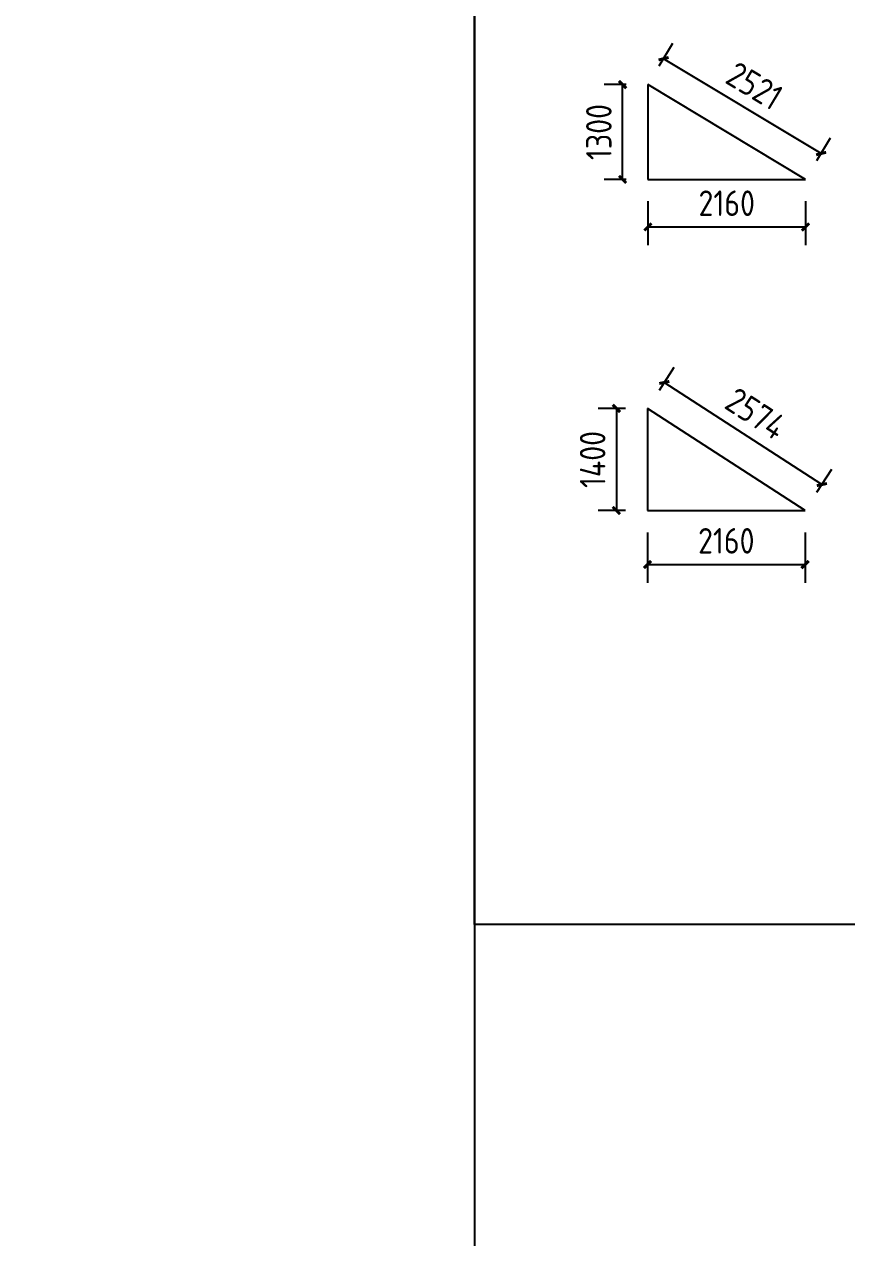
# Model space of a CAD drawing. Extents: x 102162 to 621267, y -39398 to 328893.
# Drawn here: x 363292 to 374566, y 81877 to 98508 of the extents above; entities that cross this region are included whole.
import ezdxf

# ---------------------------------------------------------------- set-up
doc = ezdxf.new("R2010")
doc.units = 0
doc.header["$LTSCALE"] = 1000
doc.header["$MEASUREMENT"] = 0
doc.styles.get("Standard").update_dxf_attribs({"font": 'gbenor.shx', "bigfont": 'gbcbig.shx'})
doc.dimstyles.get("Standard").update_dxf_attribs({"dimscale": 100, "dimtxt": 3.5, "dimasz": 1, "dimexe": 2.5, "dimexo": 3, "dimgap": 1.5, "dimtad": 1, "dimdec": 0, "dimzin": 0, "dimdsep": 46, "dimtxsty": 'Standard', "dimblk": 'ARCHTICK', "dimcen": 0.09, "dimadec": 0, "dimazin": 0, "dimtfac": 1, "dimtdec": 0, "dimtix": 1, "dimtmove": 2, "dimatfit": 3, "dimfxl": 1, "dimtolj": 1, "dimtzin": 0, "dimarcsym": 0})

# ---------------------------------------------------------------- blocks, each defined once
blk = doc.blocks.new('_ArchTick')
at = {"color": 0, "linetype": 'ByBlock', "const_width": 0.4}
blk.add_lwpolyline([(-0.5, -0.5), (0.5, 0.5)], dxfattribs=at)
blk = doc.blocks.new('*D3171')
at = {"color": 0, "lineweight": -2}
for p, q in [((371541, 97681), (371243, 97681)), ((371493, 96381), (371493, 97681)), ((371541, 96381), (371243, 96381))]:
    blk.add_line(p, q, dxfattribs=at)
at = {"layer": 'Defpoints', "color": 0}
for p in [(371493, 97681), (371841, 97681), (371841, 96381)]:
    blk.add_point(p, dxfattribs=at)
at = {"color": 0, "lineweight": -2, "xscale": 100, "yscale": 100, "zscale": 100}
for p, rotation in [((371493, 97681), 90), ((371493, 96381), 270)]:
    blk.add_blockref('_ArchTick', p, dxfattribs=dict(at, rotation=rotation))
at = {"color": 0, "insert": (371168, 97031), "char_height": 350, "attachment_point": 5, "rotation": 90}
blk.add_mtext('\\A1;1300', dxfattribs=at)
blk = doc.blocks.new('*D3172')
at = {"color": 0, "lineweight": -2}
for p, q in [((371841, 96081), (371841, 95480)), ((374001, 96081), (374001, 95480)), ((371841, 95730), (374001, 95730))]:
    blk.add_line(p, q, dxfattribs=at)
at = {"layer": 'Defpoints', "color": 0}
for p in [(371841, 96381), (374001, 96381), (374001, 95730)]:
    blk.add_point(p, dxfattribs=at)
at = {"color": 0, "lineweight": -2, "xscale": 100, "yscale": 100, "zscale": 100, "rotation": 180}
blk.add_blockref('_ArchTick', (371841, 95730), dxfattribs=at)
at = {"color": 0, "lineweight": -2, "xscale": 100, "yscale": 100, "zscale": 100}
blk.add_blockref('_ArchTick', (374001, 95730), dxfattribs=at)
at = {"color": 0, "insert": (372921, 96055), "char_height": 350, "attachment_point": 5}
blk.add_mtext('\\A1;2160', dxfattribs=at)
blk = doc.blocks.new('*D3173')
at = {"color": 0, "lineweight": -2}
for p, q in [((371996, 97939), (372184, 98250)), ((374215, 96736), (372055, 98036)), ((374156, 96639), (374344, 96950))]:
    blk.add_line(p, q, dxfattribs=at)
at = {"layer": 'Defpoints', "color": 0}
for p in [(372055, 98036), (371841, 97681), (374001, 96381)]:
    blk.add_point(p, dxfattribs=at)
at = {"color": 0, "lineweight": -2, "xscale": 100, "yscale": 100, "zscale": 100}
for p, rotation in [((372055, 98036), 148.9582900745114), ((374215, 96736), 328.9582900745114)]:
    blk.add_blockref('_ArchTick', p, dxfattribs=dict(at, rotation=rotation))
at = {"color": 0, "insert": (373302, 97665), "char_height": 350, "attachment_point": 5, "rotation": 328.9583}
blk.add_mtext('\\A1;2521', dxfattribs=at)
blk = doc.blocks.new('*D3174')
at = {"color": 0, "lineweight": -2}
for p, q in [((371535, 93243), (371158, 93243)), ((371408, 93243), (371408, 91843)), ((371535, 91843), (371158, 91843))]:
    blk.add_line(p, q, dxfattribs=at)
at = {"layer": 'Defpoints', "color": 0}
for p in [(371835, 93243), (371408, 91843), (371835, 91843)]:
    blk.add_point(p, dxfattribs=at)
at = {"color": 0, "lineweight": -2, "xscale": 100, "yscale": 100, "zscale": 100}
for p, rotation in [((371408, 93243), 90), ((371408, 91843), 270)]:
    blk.add_blockref('_ArchTick', p, dxfattribs=dict(at, rotation=rotation))
at = {"color": 0, "insert": (371083, 92543), "char_height": 350, "attachment_point": 5, "rotation": 90}
blk.add_mtext('\\A1;1400', dxfattribs=at)
blk = doc.blocks.new('*D3175')
at = {"color": 0, "lineweight": -2}
for p, q in [((371835, 91543), (371835, 90853)), ((373995, 91543), (373995, 90853)), ((371835, 91103), (373995, 91103))]:
    blk.add_line(p, q, dxfattribs=at)
at = {"layer": 'Defpoints', "color": 0}
for p in [(371835, 91843), (373995, 91843), (373995, 91103)]:
    blk.add_point(p, dxfattribs=at)
at = {"color": 0, "lineweight": -2, "xscale": 100, "yscale": 100, "zscale": 100, "rotation": 180}
blk.add_blockref('_ArchTick', (371835, 91103), dxfattribs=at)
at = {"color": 0, "lineweight": -2, "xscale": 100, "yscale": 100, "zscale": 100}
blk.add_blockref('_ArchTick', (373995, 91103), dxfattribs=at)
at = {"color": 0, "insert": (372915, 91428), "char_height": 350, "attachment_point": 5}
blk.add_mtext('\\A1;2160', dxfattribs=at)
blk = doc.blocks.new('*D3176')
at = {"color": 0, "lineweight": -2}
for p, q in [((371998, 93495), (372201, 93809)), ((374225, 92199), (372065, 93599)), ((374158, 92095), (374361, 92409))]:
    blk.add_line(p, q, dxfattribs=at)
at = {"layer": 'Defpoints', "color": 0}
for p in [(372065, 93599), (371835, 93243), (373995, 91843)]:
    blk.add_point(p, dxfattribs=at)
at = {"color": 0, "lineweight": -2, "xscale": 100, "yscale": 100, "zscale": 100}
for p, rotation in [((372065, 93599), 147.0507848834096), ((374225, 92199), 327.0507848834096)]:
    blk.add_blockref('_ArchTick', p, dxfattribs=dict(at, rotation=rotation))
at = {"color": 0, "insert": (373322, 93172), "char_height": 350, "attachment_point": 5, "rotation": 327.0508}
blk.add_mtext('\\A1;2574', dxfattribs=at)

msp = doc.modelspace()

# ---------------------------------------------------------------- linework, layer by layer
for p, q in [((371841.3, 97681.5), (371841.3, 96381.5)), ((374001.3, 96381.5), (371841.3, 97681.5)), ((371841.3, 96381.5), (374001.3, 96381.5)), ((371834.6, 93243), (371834.6, 91843)), ((373994.6, 91843), (371834.6, 93243)), ((371834.6, 91843), (373994.6, 91843))]:
    msp.add_line(p, q)
for points in [[(295211.7, 107601.7), (369461.7, 107601.7), (369461.7, 55101.7), (295211.7, 55101.7)], [(369461.7, 107601.7), (444332.8, 107601.7), (444332.8, 86171.9), (369461.7, 86171.9)], [(369461.7, 107601.7), (376248.4, 107601.7), (376248.4, 86171.9), (369461.7, 86171.9)]]:
    msp.add_lwpolyline(points, close=True)

# ---------------------------------------------------------------- dimensions: what is measured, and where the dimension line sits
for p1, p2, distance, picture, middle in [((374001.3, 96381.5), (371841.3, 97681.5), -413.9, '*D3173', (373302.3, 97664.6)), ((371841.3, 96381.5), (371841.3, 97681.5), 348.8, '*D3171', (371167.5, 97031.5)), ((371841.3, 96381.5), (374001.3, 96381.5), -651.9, '*D3172', (372921.3, 96054.6)), ((373994.6, 91843), (371834.6, 93243), -424.5, '*D3176', (373322.2, 93171.9)), ((371834.6, 93243), (371834.6, 91843), -427.1, '*D3174', (371082.5, 92543)), ((371834.6, 91843), (373994.6, 91843), -739.7, '*D3175', (372914.6, 91428.3))]:
    dim = msp.add_aligned_dim(p1=p1, p2=p2, distance=distance, dimstyle='Standard')
    dim.commit()
    dim.dimension.update_dxf_attribs({"geometry": picture, "text_midpoint": middle})

doc.saveas('drawing.dxf')
